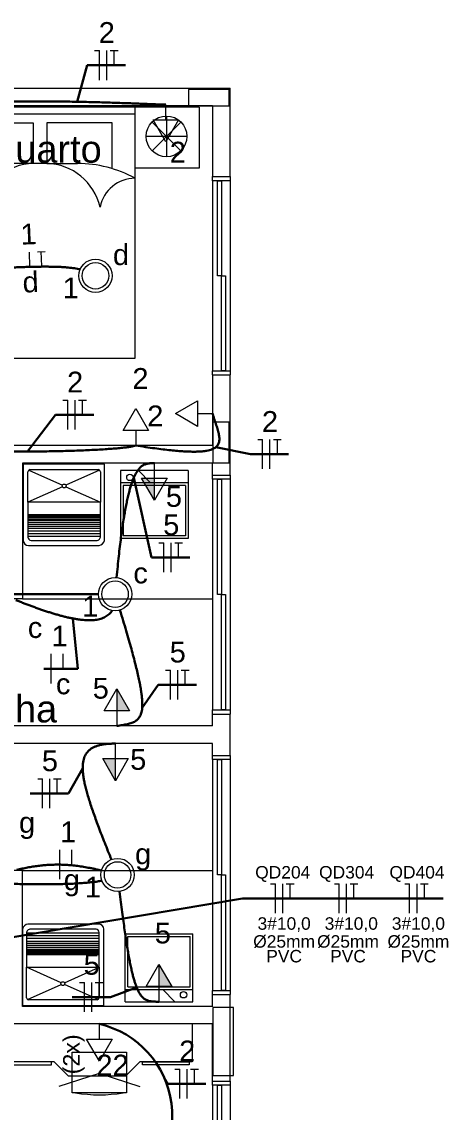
# Model space of a CAD drawing. Header units: inches. Extents: x -8.7 to 57.3, y -9.2 to 26.4.
# Drawn here: x 11.98 to 15.6, y 4.51 to 13.78 of the extents above; entities that cross this region are included whole.
import ezdxf
from ezdxf.enums import TextEntityAlignment as Align

# ---------------------------------------------------------------- set-up
doc = ezdxf.new("R2010")
doc.units = ezdxf.units.IN
doc.header["$MEASUREMENT"] = 0
for name, color, linetype, lineweight in [('BASE', 7, 'Continuous', 5), ('EL-Condutos', 8, 'Continuous', 30), ('EL-Fios', 1, 'Continuous', 20), ('EL-Textos fios', 7, 'Continuous', 30), ('EL-Textos pontos', 7, 'Continuous', 30), ('MOVEIS', 253, 'Continuous', 20), ('P-SIMBOL', 5, 'Continuous', 20), ('TEXTO', 7, 'Continuous', 20)]:
    doc.layers.add(name, color=color, linetype=linetype, lineweight=lineweight)
doc.styles.add('Arial', font='arial.ttf')

msp = doc.modelspace()

# ---------------------------------------------------------------- hatches: boundary and pattern name
at = {"layer": 'P-SIMBOL', "linetype": 'Continuous'}
for points in [[(13.1022, 9.8985), (13.1022, 9.711), (12.994, 9.8985)], [(12.7831, 7.922), (12.7831, 8.1095), (12.8914, 7.922)], [(12.7727, 7.516), (12.7727, 7.3285), (12.6644, 7.516)], [(13.1412, 5.579), (13.1412, 5.7665), (13.2495, 5.579)]]:
    msp.add_hatch(color=256, dxfattribs=at).paths.add_polyline_path(points)

# ---------------------------------------------------------------- linework, layer by layer
at = {"layer": 'BASE'}
for p, q in [((7.1828, 13.2115), (13.7477, 13.2115)), ((13.7477, 12.4615), (13.7477, 13.2115)), ((13.5977, 13.0615), (9.6173, 13.0615)), ((13.5977, 13.0615), (13.5977, 12.4615)), ((13.5977, 12.4615), (13.7477, 12.4615)), ((13.5977, 10.777), (13.5977, 10.177)), ((13.5977, 10.777), (13.7477, 10.777)), ((13.7477, 9.926), (13.7477, 10.777)), ((13.5977, 10.177), (8.6308, 10.177)), ((13.5977, 10.027), (11.9823, 10.027)), ((11.9823, 10.027), (11.9823, 8.873)), ((13.5977, 9.926), (13.5977, 10.027)), ((13.5977, 9.926), (13.7477, 9.926)), ((11.9823, 8.873), (11.8323, 8.873)), ((11.9823, 8.873), (13.5977, 8.873)), ((13.5977, 7.794), (13.5977, 7.895)), ((13.5977, 7.895), (13.7477, 7.895)), ((13.7477, 7.543), (13.7477, 7.895)), ((13.5977, 7.794), (8.6308, 7.794)), ((13.5977, 7.644), (8.6308, 7.644)), ((13.5977, 7.543), (13.5977, 7.644)), ((13.5977, 7.543), (13.7477, 7.543)), ((11.9823, 6.5655), (11.8323, 6.5655)), ((11.9823, 6.5655), (13.5977, 6.5655)), ((11.9823, 5.4115), (11.9823, 6.5655)), ((13.5977, 5.4115), (13.5977, 5.5125)), ((13.5977, 5.5125), (13.7477, 5.5125)), ((13.7477, 4.777), (13.7477, 5.5125)), ((13.5977, 5.4115), (11.9823, 5.4115)), ((13.5977, 5.2615), (11.7747, 5.2615)), ((13.5977, 4.777), (13.5977, 5.2615)), ((13.5977, 4.777), (13.7477, 4.777))]:
    msp.add_line(p, q, dxfattribs=at)
at = {"layer": 'BASE', "linetype": 'Continuous'}
for p, q in [((13.5977, 12.4265), (13.5977, 10.8115)), ((13.7477, 12.4265), (13.7477, 10.8115)), ((13.5977, 9.891), (13.5977, 7.93)), ((13.7477, 9.891), (13.7477, 7.93)), ((13.5977, 7.5085), (13.5977, 5.547)), ((13.7477, 7.5085), (13.7477, 5.547)), ((13.5977, 4.7425), (13.5977, 2.55)), ((13.7477, 4.7425), (13.7477, 2.55))]:
    msp.add_line(p, q, dxfattribs=at)
at = {"layer": 'BASE'}
for points in [[(13.7393, 13.063), (13.7393, 13.132), (13.7393, 13.2015), (13.5657, 13.2015), (13.3927, 13.2015), (13.3927, 13.132), (13.3927, 13.063), (13.5657, 13.063), (13.7393, 13.063), (13.7393, 13.063)], [(13.6007, 10.0285), (13.6698, 10.0285), (13.7393, 10.0285), (13.7393, 10.2015), (13.7393, 10.3745), (13.6698, 10.3745), (13.6007, 10.3745), (13.6007, 10.2015), (13.6007, 10.0285), (13.6007, 10.0285)], [(13.7737, 4.8245), (13.7737, 5.401), (13.7393, 5.401), (13.6007, 5.401), (13.6007, 4.8245), (13.7393, 4.8245), (13.7737, 4.8245), (13.7737, 4.8245)]]:
    msp.add_lwpolyline(points, close=True, dxfattribs=at)
at = {"layer": 'BASE', "linetype": 'Continuous'}
for points in [[(13.7477, 12.4615), (13.7477, 12.4265), (13.5977, 12.4265), (13.5977, 12.4615)], [(13.5977, 10.777), (13.5977, 10.8115), (13.7477, 10.8115), (13.7477, 10.777)], [(13.7477, 9.926), (13.7477, 9.891), (13.5977, 9.891), (13.5977, 9.926)], [(13.5977, 7.895), (13.5977, 7.93), (13.7477, 7.93), (13.7477, 7.895)], [(13.7477, 7.543), (13.7477, 7.5085), (13.5977, 7.5085), (13.5977, 7.543)], [(13.5977, 5.5125), (13.5977, 5.547), (13.7477, 5.547), (13.7477, 5.5125)], [(13.7477, 4.777), (13.7477, 4.7425), (13.5977, 4.7425), (13.5977, 4.777)]]:
    msp.add_lwpolyline(points, dxfattribs=at)
for points in [[(13.6728, 12.4265), (13.6728, 11.619), (13.6382, 11.619), (13.6382, 12.4265), (13.6728, 12.4265), (13.6728, 12.4265)], [(13.7073, 11.619), (13.7073, 10.8115), (13.6728, 10.8115), (13.6728, 11.619), (13.7073, 11.619), (13.7073, 11.619)], [(13.6728, 9.891), (13.6728, 8.9105), (13.6382, 8.9105), (13.6382, 9.891), (13.6728, 9.891), (13.6728, 9.891)], [(13.7073, 8.9105), (13.7073, 7.93), (13.6728, 7.93), (13.6728, 8.9105), (13.7073, 8.9105), (13.7073, 8.9105)], [(13.6728, 7.5085), (13.6728, 6.528), (13.6382, 6.528), (13.6382, 7.5085), (13.6728, 7.5085), (13.6728, 7.5085)], [(13.7073, 6.528), (13.7073, 5.547), (13.6728, 5.547), (13.6728, 6.528), (13.7073, 6.528), (13.7073, 6.528)], [(13.6728, 4.7425), (13.6728, 3.6465), (13.6382, 3.6465), (13.6382, 4.7425), (13.6728, 4.7425), (13.6728, 4.7425)]]:
    msp.add_lwpolyline(points, close=True, dxfattribs=at)
at = {"layer": 'EL-Condutos', "linetype": 'Continuous'}
msp.add_arc((12.4563, 4.4846), 0.7972, 297.40648, 77.04735, dxfattribs=at)
for points in [[(11.0548, 13.061), (11.1503, 13.0688), (11.2466, 13.0756), (11.3433, 13.0815), (11.4402, 13.0865), (11.5371, 13.0906), (11.6336, 13.0939), (11.7295, 13.0966), (11.8246, 13.0985), (11.9186, 13.0998), (12.0113, 13.1005), (12.1024, 13.1007), (12.1917, 13.1004), (12.2789, 13.0997), (12.3638, 13.0986), (12.4461, 13.0972), (12.5255, 13.0955), (12.6019, 13.0937), (12.6749, 13.0916), (12.7444, 13.0894), (12.81, 13.0872), (12.8715, 13.085), (12.9287, 13.0828), (12.9813, 13.0807), (13.029, 13.0787), (13.0717, 13.077), (13.109, 13.0755), (13.1407, 13.0743), (13.1666, 13.0735), (13.1863, 13.073), (13.1997, 13.0731)], [(10.7551, 11.6264), (10.8575, 11.6321), (10.9561, 11.6376), (11.0509, 11.6429), (11.142, 11.6481), (11.2294, 11.6532), (11.3132, 11.658), (11.3936, 11.6626), (11.4706, 11.667), (11.5442, 11.6711), (11.6147, 11.675), (11.682, 11.6787), (11.7462, 11.682), (11.8074, 11.685), (11.8657, 11.6877), (11.9212, 11.6901), (11.974, 11.6921), (12.0241, 11.6937), (12.0717, 11.6949), (12.1167, 11.6958), (12.1594, 11.6962), (12.1997, 11.6962), (12.2378, 11.6957), (12.2737, 11.6948), (12.3075, 11.6933), (12.3394, 11.6914), (12.3693, 11.689), (12.3974, 11.686), (12.4238, 11.6825), (12.4485, 11.6784), (12.4716, 11.6737)], [(12.9453, 10.1765), (13.0288, 10.1636), (13.1058, 10.1526), (13.1765, 10.1435), (13.2412, 10.1362), (13.3002, 10.1306), (13.3537, 10.1267), (13.4018, 10.1246), (13.445, 10.1241), (13.4833, 10.1252), (13.517, 10.1278), (13.5464, 10.132), (13.5717, 10.1377), (13.5931, 10.1448), (13.6109, 10.1533), (13.6253, 10.1632), (13.6366, 10.1744), (13.645, 10.1869), (13.6507, 10.2006), (13.6539, 10.2156), (13.655, 10.2317), (13.6541, 10.2489), (13.6515, 10.2672), (13.6474, 10.2865), (13.6421, 10.3069), (13.6357, 10.3282), (13.6286, 10.3504), (13.621, 10.3735), (13.613, 10.3975), (13.6051, 10.4222), (13.5973, 10.4477)], [(11.1137, 10.1765), (11.135, 10.1691), (11.1644, 10.1624), (11.2013, 10.1562), (11.2451, 10.1506), (11.2954, 10.1456), (11.3515, 10.1412), (11.4128, 10.1373), (11.4788, 10.134), (11.5489, 10.1312), (11.6225, 10.129), (11.699, 10.1272), (11.7779, 10.126), (11.8585, 10.1252), (11.9404, 10.1249), (12.0229, 10.1251), (12.1055, 10.1258), (12.1876, 10.1268), (12.2685, 10.1284), (12.3478, 10.1303), (12.4249, 10.1327), (12.4991, 10.1354), (12.57, 10.1386), (12.6368, 10.1421), (12.6991, 10.146), (12.7563, 10.1503), (12.8078, 10.1549), (12.853, 10.1598), (12.8914, 10.1651), (12.9224, 10.1706), (12.9453, 10.1765)], [(12.7812, 9.0557), (12.7905, 9.1496), (12.7998, 9.2372), (12.8092, 9.3188), (12.8187, 9.3945), (12.8283, 9.4647), (12.8379, 9.5294), (12.8476, 9.589), (12.8574, 9.6436), (12.8673, 9.6935), (12.8773, 9.7388), (12.8874, 9.7799), (12.8976, 9.8168), (12.9078, 9.8498), (12.9182, 9.8792), (12.9287, 9.9051), (12.9394, 9.9278), (12.9501, 9.9475), (12.961, 9.9644), (12.972, 9.9786), (12.9831, 9.9905), (12.9943, 10.0003), (13.0057, 10.0081), (13.0173, 10.0142), (13.029, 10.0187), (13.0408, 10.022), (13.0528, 10.0242), (13.0649, 10.0255), (13.0772, 10.0262), (13.0896, 10.0265), (13.1022, 10.0265)], [(10.3736, 8.9104), (10.4786, 8.9106), (10.5775, 8.9107), (10.6705, 8.9109), (10.7583, 8.911), (10.8412, 8.9111), (10.9196, 8.9112), (10.9941, 8.9113), (11.0651, 8.9114), (11.1329, 8.9115), (11.1981, 8.9116), (11.2611, 8.9117), (11.3223, 8.9118), (11.3822, 8.9119), (11.4412, 8.9119), (11.4998, 8.912), (11.5584, 8.9121), (11.6174, 8.9122), (11.6773, 8.9123), (11.7385, 8.9124), (11.8015, 8.9124), (11.8667, 8.9125), (11.9345, 8.9126), (12.0055, 8.9127), (12.08, 8.9128), (12.1584, 8.9129), (12.2413, 8.9131), (12.3291, 8.9132), (12.4221, 8.9133), (12.521, 8.9135), (12.626, 8.9136)], [(12.7427, 8.7748), (12.7311, 8.7581), (12.7176, 8.7435), (12.7024, 8.7309), (12.6854, 8.7202), (12.6668, 8.7113), (12.6466, 8.7042), (12.625, 8.6988), (12.6021, 8.695), (12.5778, 8.6927), (12.5524, 8.6919), (12.5258, 8.6924), (12.4982, 8.6942), (12.4697, 8.6973), (12.4404, 8.7015), (12.4103, 8.7068), (12.3795, 8.7131), (12.3481, 8.7203), (12.3162, 8.7283), (12.2839, 8.7371), (12.2513, 8.7466), (12.2184, 8.7567), (12.1854, 8.7673), (12.1523, 8.7784), (12.1193, 8.7899), (12.0863, 8.8017), (12.0535, 8.8138), (12.021, 8.826), (11.9889, 8.8382), (11.9572, 8.8505), (11.9261, 8.8627)], [(12.8097, 8.7792), (12.8374, 8.6876), (12.8628, 8.6021), (12.8858, 8.5225), (12.9067, 8.4485), (12.9253, 8.3799), (12.9418, 8.3166), (12.9561, 8.2582), (12.9684, 8.2047), (12.9786, 8.1557), (12.9868, 8.111), (12.9929, 8.0704), (12.9972, 8.0338), (12.9995, 8.0009), (13, 7.9714), (12.9986, 7.9452), (12.9955, 7.922), (12.9905, 7.9016), (12.9839, 7.8838), (12.9756, 7.8684), (12.9656, 7.8552), (12.954, 7.8439), (12.9408, 7.8344), (12.9261, 7.8263), (12.9099, 7.8196), (12.8922, 7.8139), (12.8731, 7.8091), (12.8526, 7.8049), (12.8308, 7.8011), (12.8076, 7.7976), (12.7831, 7.794)], [(12.7371, 6.6583), (12.708, 6.731), (12.6806, 6.8005), (12.6548, 6.8667), (12.6307, 6.9297), (12.6083, 6.9896), (12.5878, 7.0465), (12.5692, 7.1003), (12.5525, 7.1512), (12.5377, 7.1993), (12.5249, 7.2445), (12.5143, 7.2869), (12.5057, 7.3266), (12.4993, 7.3637), (12.4952, 7.3982), (12.4933, 7.4301), (12.4937, 7.4596), (12.4966, 7.4866), (12.5018, 7.5113), (12.5095, 7.5336), (12.5198, 7.5538), (12.5326, 7.5717), (12.5481, 7.5875), (12.5662, 7.6012), (12.5871, 7.6129), (12.6108, 7.6226), (12.6373, 7.6305), (12.6667, 7.6365), (12.699, 7.6407), (12.7343, 7.6432), (12.7727, 7.644)], [(12.6532, 6.5652), (12.6243, 6.5722), (12.5959, 6.5785), (12.5682, 6.5844), (12.541, 6.5897), (12.5144, 6.5944), (12.4883, 6.5987), (12.4626, 6.6025), (12.4374, 6.6057), (12.4126, 6.6085), (12.3882, 6.6108), (12.3641, 6.6127), (12.3404, 6.6141), (12.3169, 6.615), (12.2937, 6.6155), (12.2708, 6.6156), (12.248, 6.6152), (12.2255, 6.6145), (12.203, 6.6133), (12.1807, 6.6118), (12.1585, 6.6098), (12.1363, 6.6075), (12.1141, 6.6048), (12.092, 6.6018), (12.0698, 6.5984), (12.0475, 6.5947), (12.0251, 6.5907), (12.0026, 6.5863), (11.9799, 6.5816), (11.9571, 6.5766), (11.934, 6.5714)], [(10.3711, 6.5181), (10.4643, 6.5141), (10.5578, 6.5099), (10.6513, 6.5056), (10.7447, 6.5012), (10.8378, 6.4967), (10.9306, 6.4922), (11.0228, 6.4877), (11.1144, 6.4833), (11.2051, 6.479), (11.2949, 6.4748), (11.3835, 6.4708), (11.4708, 6.467), (11.5567, 6.4634), (11.6411, 6.4602), (11.7237, 6.4572), (11.8045, 6.4547), (11.8833, 6.4525), (11.9598, 6.4508), (12.0341, 6.4495), (12.106, 6.4488), (12.1752, 6.4487), (12.2417, 6.4491), (12.3053, 6.4502), (12.3658, 6.4519), (12.4231, 6.4544), (12.4772, 6.4576), (12.5277, 6.4616), (12.5746, 6.4665), (12.6177, 6.4722), (12.6568, 6.4788)], [(12.8066, 6.3872), (12.8179, 6.2967), (12.8287, 6.2122), (12.8393, 6.1335), (12.8495, 6.0604), (12.8595, 5.9928), (12.8692, 5.9303), (12.8788, 5.8729), (12.8882, 5.8202), (12.8975, 5.7721), (12.9068, 5.7284), (12.9161, 5.6888), (12.9253, 5.6532), (12.9347, 5.6214), (12.9441, 5.593), (12.9537, 5.568), (12.9634, 5.5461), (12.9734, 5.5272), (12.9836, 5.5109), (12.9941, 5.4972), (13.005, 5.4857), (13.0162, 5.4763), (13.0279, 5.4688), (13.0401, 5.4629), (13.0527, 5.4585), (13.0659, 5.4553), (13.0796, 5.4532), (13.094, 5.4519), (13.109, 5.4513), (13.1248, 5.451), (13.1412, 5.451)]]:
    msp.add_spline(points, degree=3, dxfattribs=at)
at = {"layer": 'EL-Fios', "color": 5}
for p, q in [((12.5938, 13.532), (12.6355, 13.532)), ((12.6355, 13.282), (12.6355, 13.532)), ((12.698, 13.282), (12.698, 13.532)), ((12.7271, 13.532), (12.7939, 13.532)), ((12.7605, 13.407), (12.7605, 13.532)), ((12.0449, 11.6951), (12.0397, 11.8201)), ((12.1082, 11.8229), (12.1748, 11.8255)), ((12.1466, 11.6993), (12.1415, 11.8242)), ((12.3244, 10.562), (12.366, 10.562)), ((12.366, 10.312), (12.366, 10.562)), ((12.4285, 10.312), (12.4285, 10.562)), ((12.4577, 10.562), (12.5244, 10.562)), ((12.491, 10.437), (12.491, 10.562)), ((13.981, 10.2272), (14.0228, 10.2272)), ((14.0228, 9.9772), (14.0228, 10.2272)), ((14.0853, 9.9772), (14.0853, 10.2272)), ((14.1144, 10.2272), (14.1811, 10.2272)), ((14.1478, 10.1022), (14.1478, 10.2272)), ((13.1418, 9.3499), (13.1835, 9.3499)), ((13.1835, 9.0999), (13.1835, 9.3499)), ((13.246, 9.0999), (13.246, 9.3499)), ((13.2752, 9.3499), (13.3418, 9.3499)), ((13.3085, 9.2249), (13.3085, 9.3499)), ((12.2256, 8.1553), (12.2256, 8.4053)), ((12.3275, 8.2803), (12.3275, 8.4053)), ((13.1973, 8.2675), (13.2389, 8.2675)), ((13.2389, 8.0175), (13.2389, 8.2675)), ((13.3014, 8.0175), (13.3014, 8.2675)), ((13.3306, 8.2675), (13.3972, 8.2675)), ((13.3639, 8.1425), (13.3639, 8.2675)), ((12.1105, 7.3444), (12.1522, 7.3444)), ((12.1522, 7.0944), (12.1522, 7.3444)), ((12.2147, 7.0944), (12.2147, 7.3444)), ((12.2439, 7.3444), (12.3105, 7.3444)), ((12.2772, 7.2194), (12.2772, 7.3444)), ((12.2989, 6.4906), (12.2989, 6.7406)), ((12.4008, 6.6156), (12.4008, 6.7406)), ((14.0895, 6.4533), (14.1312, 6.4533)), ((14.1312, 6.2033), (14.1312, 6.4533)), ((14.1937, 6.2033), (14.1937, 6.4533)), ((14.2229, 6.4533), (14.2895, 6.4533)), ((14.2562, 6.3283), (14.2562, 6.4533)), ((14.6325, 6.4533), (14.6742, 6.4533)), ((14.6742, 6.2033), (14.6742, 6.4533)), ((14.7367, 6.2033), (14.7367, 6.4533)), ((14.7658, 6.4533), (14.8325, 6.4533)), ((14.7992, 6.3283), (14.7992, 6.4533)), ((15.2309, 6.4533), (15.2726, 6.4533)), ((15.2726, 6.2033), (15.2726, 6.4533)), ((15.3351, 6.2033), (15.3351, 6.4533)), ((15.3643, 6.4533), (15.4309, 6.4533)), ((15.3976, 6.3283), (15.3976, 6.4533)), ((12.4657, 5.6149), (12.5074, 5.6149)), ((12.5074, 5.3649), (12.5074, 5.6149)), ((12.5699, 5.3649), (12.5699, 5.6149)), ((12.5991, 5.6149), (12.6657, 5.6149)), ((12.6324, 5.4899), (12.6324, 5.6149)), ((13.2775, 4.8789), (13.3191, 4.8789)), ((13.3191, 4.6289), (13.3191, 4.8789)), ((13.3816, 4.6289), (13.3816, 4.8789)), ((13.4108, 4.8789), (13.4775, 4.8789)), ((13.4441, 4.7539), (13.4441, 4.8789))]:
    msp.add_line(p, q, dxfattribs=at)
at = {"layer": 'EL-Textos fios'}
for p, q in [((12.446, 13.0972), (12.5313, 13.407)), ((12.5313, 13.407), (12.8564, 13.407)), ((12.0229, 10.1251), (12.2619, 10.437)), ((12.2619, 10.437), (12.5869, 10.437)), ((13.6253, 10.1632), (13.9185, 10.1022)), ((13.9185, 10.1022), (14.2436, 10.1022)), ((12.9269, 9.9009), (13.0793, 9.2249)), ((13.0793, 9.2249), (13.4043, 9.2249)), ((12.4102, 8.7068), (12.4516, 8.2803)), ((12.4516, 8.2803), (12.1631, 8.2803)), ((12.999, 7.9491), (13.1348, 8.1425)), ((13.1348, 8.1425), (13.4597, 8.1425)), ((12.4932, 7.4365), (12.373, 7.2194)), ((12.373, 7.2194), (12.048, 7.2194)), ((11.8323, 5.9882), (13.8528, 6.3283)), ((13.8528, 6.3283), (15.5566, 6.3283)), ((12.9518, 5.5726), (12.7282, 5.4899)), ((12.7282, 5.4899), (12.4032, 5.4899)), ((13.1942, 4.7864), (13.215, 4.7539)), ((13.215, 4.7539), (13.54, 4.7539))]:
    msp.add_line(p, q, dxfattribs=at)
at = {"layer": 'MOVEIS'}
for p, q in [((13.4842, 13.0525), (11.3227, 13.0525)), ((11.3227, 12.995), (12.9383, 12.995)), ((12.9383, 10.918), (12.9383, 13.0525)), ((13.2058, 12.976), (13.2058, 12.6295)), ((13.4842, 13.0525), (13.3052, 13.0525)), ((13.4842, 13.0525), (13.4842, 12.5335)), ((11.5177, 12.919), (12.0727, 12.919)), ((12.0727, 12.919), (12.0727, 12.573)), ((12.7432, 12.919), (12.1883, 12.919)), ((12.1883, 12.919), (12.1883, 12.573)), ((12.7432, 12.529), (12.7432, 12.919)), ((13.0832, 12.925), (13.3277, 12.6805)), ((13.3277, 12.925), (13.0832, 12.6805)), ((13.3788, 12.803), (13.0322, 12.803)), ((12.1883, 12.573), (11.8117, 12.573)), ((12.1883, 12.573), (12.4488, 12.573)), ((13.4842, 12.5335), (12.9383, 12.5335)), ((11.3227, 10.918), (12.9383, 10.918)), ((12.6792, 10.019), (11.9868, 10.019)), ((11.9868, 10.019), (11.9868, 9.3695)), ((12.6792, 9.3705), (12.6792, 10.019)), ((12.0358, 9.968), (12.3212, 9.8395)), ((12.6363, 9.968), (12.3507, 9.8395)), ((13.3908, 9.9645), (12.8142, 9.9645)), ((12.8142, 9.9645), (12.8142, 9.3875)), ((12.9663, 9.9645), (13.0702, 9.8605)), ((13.3908, 9.9645), (13.3908, 9.3875)), ((12.3212, 9.8265), (12.0273, 9.6945)), ((12.3507, 9.8265), (12.6442, 9.6945)), ((12.8372, 9.8375), (12.8372, 9.4105)), ((13.3677, 9.8375), (13.3677, 9.4105)), ((12.0277, 9.5895), (12.6442, 9.5895)), ((12.0277, 9.578), (12.6442, 9.578)), ((12.0277, 9.5665), (12.6442, 9.5665)), ((12.0277, 9.555), (12.6442, 9.555)), ((12.0277, 9.543), (12.6442, 9.543)), ((12.0277, 9.526), (12.6442, 9.526)), ((12.0277, 9.5085), (12.6442, 9.5085)), ((12.0277, 9.4915), (12.6442, 9.4915)), ((12.0277, 9.474), (12.6442, 9.474)), ((12.0277, 9.451), (12.6442, 9.451)), ((12.0277, 9.428), (12.6442, 9.428)), ((12.0277, 9.405), (12.6442, 9.405)), ((13.3908, 9.3875), (12.8142, 9.3875)), ((13.3677, 9.4105), (12.8372, 9.4105)), ((12.0328, 9.327), (12.6323, 9.327)), ((11.9812, 6.067), (11.9812, 5.4185)), ((12.6333, 6.0325), (12.0162, 6.0325)), ((12.6278, 6.1105), (12.0288, 6.1105)), ((12.6738, 5.4185), (12.6738, 6.068)), ((12.8532, 5.451), (12.8532, 6.028)), ((12.8532, 6.028), (13.4302, 6.028)), ((13.4302, 5.451), (13.4302, 6.028)), ((12.6333, 6.0095), (12.0162, 6.0095)), ((12.6333, 5.9865), (12.0162, 5.9865)), ((12.6333, 5.9635), (12.0162, 5.9635)), ((12.6333, 5.946), (12.0162, 5.946)), ((12.8763, 5.578), (12.8763, 6.005)), ((12.8763, 6.005), (13.4072, 6.005)), ((13.4072, 5.578), (13.4072, 6.005)), ((12.6333, 5.929), (12.0162, 5.929)), ((12.6333, 5.9115), (12.0162, 5.9115)), ((12.6333, 5.8945), (12.0162, 5.8945)), ((12.6333, 5.8825), (12.0162, 5.8825)), ((12.6333, 5.871), (12.0162, 5.871)), ((12.6333, 5.8595), (12.0162, 5.8595)), ((12.6333, 5.848), (12.0162, 5.848)), ((12.3102, 5.611), (12.0162, 5.743)), ((12.3398, 5.611), (12.6333, 5.743)), ((12.0243, 5.4695), (12.3102, 5.598)), ((12.6248, 5.4695), (12.3398, 5.598)), ((13.2777, 5.451), (13.1738, 5.555)), ((11.9812, 5.4185), (12.6738, 5.4185)), ((12.8532, 5.451), (13.4302, 5.451)), ((13.4228, 5.2625), (13.4228, 4.9395)), ((12.2517, 4.9395), (11.8072, 4.9395)), ((12.2272, 4.9395), (11.8317, 4.9395)), ((11.8317, 4.9155), (12.2272, 4.9155)), ((12.2272, 4.9155), (12.2272, 4.9395)), ((12.3727, 4.8185), (12.2517, 4.9395)), ((12.9787, 4.9395), (12.8573, 4.8185)), ((13.4228, 4.9395), (12.9787, 4.9395)), ((13.0028, 4.9395), (13.3987, 4.9395)), ((13.0028, 4.9155), (13.0028, 4.9395)), ((13.3987, 4.9155), (13.0028, 4.9155)), ((13.3987, 4.9395), (13.3987, 4.9155)), ((12.6318, 4.8395), (12.2912, 4.7305)), ((12.8573, 4.8185), (12.3727, 4.8185)), ((12.6382, 4.8395), (12.9787, 4.7305))]:
    msp.add_line(p, q, dxfattribs=at)
for points in [[(12.6442, 9.6945), (12.0273, 9.6945), (12.0273, 9.9535)], [(12.0448, 9.9715), (12.6282, 9.9715)], [(12.6442, 9.954), (12.6442, 9.6945)], [(13.3908, 9.8605), (12.8142, 9.8605)], [(13.3677, 9.8375), (12.8372, 9.8375)], [(12.6442, 9.6945), (12.0273, 9.6945), (12.0273, 9.398)], [(12.6442, 9.4035), (12.6442, 9.6945)], [(12.0542, 9.37), (12.6107, 9.37)], [(12.0162, 5.743), (12.6333, 5.743), (12.6333, 6.0395)], [(12.0162, 6.034), (12.0162, 5.743)], [(12.6067, 6.0675), (12.0503, 6.0675)], [(12.0162, 5.743), (12.6333, 5.743), (12.6333, 5.484)], [(12.0162, 5.4835), (12.0162, 5.743)], [(12.8763, 5.578), (13.4072, 5.578)], [(12.8532, 5.555), (13.4302, 5.555)], [(12.6163, 5.466), (12.0322, 5.466)]]:
    msp.add_lwpolyline(points, dxfattribs=at)
msp.add_lwpolyline([(12.4042, 5.023), (12.8658, 5.023), (12.8658, 4.6765), (12.4042, 4.6765), (12.4042, 5.023), (12.4042, 5.023)], close=True, dxfattribs=at)
for centre, radius in [((13.2058, 12.803), 0.1731), ((12.8942, 9.9055), 0.0271), ((12.3358, 9.833), 0.0162), ((12.3247, 5.6045), 0.0162), ((13.3503, 5.5095), 0.0271)]:
    msp.add_circle(centre, radius, dxfattribs=at)
for centre, radius, start, end in [((12.0902, 12.0905), 0.4841, 92.0643, 166.558), ((12.1707, 12.0905), 0.4841, 13.4422, 87.9357), ((12.4488, 11.5605), 1.0124, 61.1119, 90), ((12.9377, 12.145), 0.3019, 89.9495, 168.936), ((12.0482, 9.9505), 0.0212, 99.4954, 172.982), ((12.6237, 9.9515), 0.0205, 6.11554, 77.8974), ((12.0333, 9.373), 0.0462, 184.472, 269.908), ((12.0587, 9.4015), 0.0315, 185.685, 261.89), ((12.6113, 9.403), 0.0329, 268.933, 2.92712), ((12.6242, 9.3825), 0.0562, 278.397, 347.571), ((12.0363, 6.055), 0.0562, 98.3965, 167.571), ((12.0493, 6.0345), 0.0329, 88.9331, 182.927), ((12.6017, 6.036), 0.0315, 5.68454, 81.89), ((12.6278, 6.0645), 0.0462, 4.47162, 89.908), ((12.0367, 5.486), 0.0205, 186.116, 257.897), ((12.6122, 5.487), 0.0212, 279.495, 352.982), ((12.6352, 5.8685), 1.2086, 260.383, 279.617)]:
    msp.add_arc(centre, radius, start, end, dxfattribs=at)
at = {"layer": 'P-SIMBOL'}
for p, q in [((13.1997, 12.945), (13.1997, 13.0731)), ((13.1997, 12.7575), (13.0915, 12.945)), ((13.0915, 12.945), (13.308, 12.945)), ((13.308, 12.945), (13.1997, 12.7575)), ((12.837, 10.3045), (12.9453, 10.492)), ((12.9453, 10.492), (13.0535, 10.3045)), ((13.2818, 10.4477), (13.4693, 10.556)), ((13.4693, 10.556), (13.4693, 10.3395)), ((13.4693, 10.3395), (13.2818, 10.4477)), ((13.4693, 10.4477), (13.5973, 10.4477)), ((13.0535, 10.3045), (12.837, 10.3045)), ((12.9453, 10.3045), (12.9453, 10.1765)), ((13.1022, 9.8985), (13.1022, 10.0265)), ((13.1022, 9.711), (12.994, 9.8985)), ((12.994, 9.8985), (13.2105, 9.8985)), ((13.1022, 9.711), (13.1022, 9.8985)), ((13.2105, 9.8985), (13.1022, 9.711)), ((12.6749, 7.922), (12.7831, 8.1095)), ((12.7831, 8.1095), (12.7831, 7.922)), ((12.7831, 8.1095), (12.8914, 7.922)), ((12.8914, 7.922), (12.6749, 7.922)), ((12.7831, 7.922), (12.7831, 7.794)), ((12.7727, 7.516), (12.7727, 7.644)), ((12.7727, 7.3285), (12.6644, 7.516)), ((12.6644, 7.516), (12.8809, 7.516)), ((12.7727, 7.3285), (12.7727, 7.516)), ((12.8809, 7.516), (12.7727, 7.3285)), ((13.033, 5.579), (13.1412, 5.7665)), ((13.1412, 5.7665), (13.1412, 5.579)), ((13.1412, 5.7665), (13.2495, 5.579)), ((13.2495, 5.579), (13.033, 5.579)), ((13.1412, 5.579), (13.1412, 5.451)), ((12.635, 5.1335), (12.635, 5.2615)), ((12.5267, 5.1335), (12.7432, 5.1335)), ((12.635, 4.946), (12.5267, 5.1335)), ((12.7432, 5.1335), (12.635, 4.946))]:
    msp.add_line(p, q, dxfattribs=at)
for centre, radius in [((12.6021, 11.6188), 0.1412), ((12.6021, 11.6188), 0.1125), ((12.7683, 8.9138), 0.1412), ((12.7683, 8.9138), 0.1125), ((12.7897, 6.5278), 0.1412), ((12.7897, 6.5278), 0.1125)]:
    msp.add_circle(centre, radius, dxfattribs=at)

# ---------------------------------------------------------------- texts
at = {"layer": 'EL-Textos fios', "style": 'Arial'}
for s, p in [('2', (12.6982, 13.5445)), ('2', (12.4288, 10.5745)), ('2', (14.0853, 10.2395)), ('5', (13.2462, 9.362)), ('1', (12.2963, 8.4175)), ('5', (13.3012, 8.28)), ('c', (12.3272, 8.01)), ('5', (12.2148, 7.357)), ('1', (12.3697, 6.753)), ('g', (12.4008, 6.3455)), ('5', (12.5698, 5.627)), ('2', (13.3815, 4.891))]:
    msp.add_text(s, height=0.1765, dxfattribs=at).set_placement(p, align=Align.BOTTOM_CENTER)
for s, p in [('1', (12.0392, 11.8325)), ('d', (12.0557, 11.4255))]:
    msp.add_text(s, height=0.1765, rotation=2.342, dxfattribs=at).set_placement(p, align=Align.BOTTOM_CENTER)
at = {"layer": 'EL-Textos pontos', "style": 'Arial'}
for s, p in [('2', (13.3023, 12.528)), ('d', (12.8187, 11.657)), ('1', (12.3918, 11.3745)), ('2', (12.9842, 10.605)), ('2', (13.1103, 10.287)), ('5', (13.2688, 9.6025)), ('c', (12.9853, 8.952)), ('1', (12.5582, 8.67)), ('5', (12.6468, 7.973)), ('5', (12.9652, 7.3683)), ('g', (13.0068, 6.566)), ('1', (12.5798, 6.2835)), ('5', (13.1743, 5.893)), ('22', (12.7472, 4.771))]:
    msp.add_text(s, height=0.1765, dxfattribs=at).set_placement(p, align=Align.BOTTOM_CENTER)
msp.add_text('c', height=0.1765, dxfattribs=at).set_placement((12.1502, 8.4885), align=Align.BOTTOM_RIGHT)
msp.add_text('g', height=0.1765, dxfattribs=at).set_placement((11.9518, 6.833), align=Align.BOTTOM_LEFT)
at = {"layer": 'P-SIMBOL', "style": 'Arial'}
msp.add_text('(2x)', height=0.1412, rotation=90, dxfattribs=at).set_placement((12.5102, 5.1735), align=Align.BOTTOM_RIGHT)
at = {"layer": 'TEXTO', "style": 'Arial'}
for s, height, p in [('Quarto', 0.23076, (12.1623, 12.5105)), ('Cozinha', 0.23076, (11.6847, 7.7545)), ('QD204', 0.1059, (14.1938, 6.4659)), ('QD304', 0.1059, (14.7367, 6.4659)), ('QD404', 0.1059, (15.335, 6.4659)), ('3#10,0', 0.1059, (14.2055, 6.0305)), ('3#10,0', 0.1059, (14.7765, 6.0305)), ('3#10,0', 0.1059, (15.347, 6.0305)), ('%%C25mm', 0.1059, (14.2055, 5.8782)), ('%%C25mm', 0.1059, (14.7485, 5.8782)), ('%%C25mm', 0.1059, (15.347, 5.8782)), ('PVC', 0.1059, (14.2055, 5.7531)), ('PVC', 0.1059, (14.7485, 5.7531)), ('PVC', 0.1059, (15.347, 5.7531))]:
    msp.add_text(s, height=height, dxfattribs=at).set_placement(p, align=Align.BOTTOM_CENTER)

doc.saveas('drawing.dxf')
